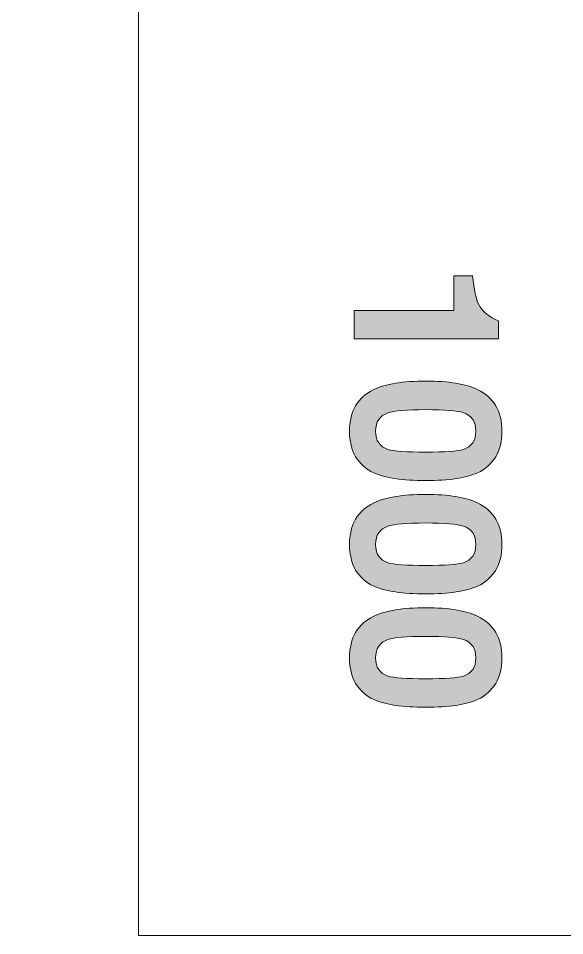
# Model space of a CAD drawing. Header units: inches. Extents: x 0.59 to 7.67, y -3.15 to -0.14.
# Drawn here: x 1.591 to 2.038, y -3.148 to -2.398 of the extents above; entities that cross this region are included whole.
import ezdxf

# ---------------------------------------------------------------- set-up
doc = ezdxf.new("R2010")
doc.units = ezdxf.units.IN
doc.header["$MEASUREMENT"] = 0
doc.layers.add('Layer 1', color=7, linetype='Continuous')

# ---------------------------------------------------------------- blocks, each defined once
blk = doc.blocks.new('block 2')
at = {"layer": 'Layer 1', "color": 240, "lineweight": 5, "true_color": 0xed1f24}
blk.add_lwpolyline([(1.6897, -3.1475), (2.5913, -3.1475), (2.5913, -0.1475), (1.6897, -0.1475)], dxfattribs=at)
blk = doc.blocks.new('block 33')
at = {"layer": 'Layer 1', "true_color": 0xed1f24}
h = blk.add_hatch(color=240, dxfattribs=at)
h.dxf.hatch_style = 2
edge = h.paths.add_edge_path()
edge.add_spline(control_points=[(1.86608, -2.65961), (1.86608, -2.65961), (1.86608, -2.63628), (1.86608, -2.63628), (1.86608, -2.63628), (1.94775, -2.63628), (1.94775, -2.63628), (1.94775, -2.63628), (1.94775, -2.60794), (1.94775, -2.60794), (1.94775, -2.60794), (1.96292, -2.60794), (1.96292, -2.60794), (1.96402, -2.61916), (1.96581, -2.62716), (1.96825, -2.63194), (1.97125, -2.6375), (1.97658, -2.64178), (1.98425, -2.64478), (1.98425, -2.64478), (1.98425, -2.65961), (1.98425, -2.65961), (1.98425, -2.65961), (1.86608, -2.65961), (1.86608, -2.65961)], knot_values=[0, 0, 0, 0, 1, 1, 1, 2, 2, 2, 3, 3, 3, 4, 4, 4, 5, 5, 5, 6, 6, 6, 7, 7, 7, 8, 8, 8, 8], degree=3, periodic=1)
h = blk.add_hatch(color=240, dxfattribs=at)
h.dxf.hatch_style = 2
edge = h.paths.add_edge_path()
edge.add_spline(control_points=[(1.92458, -2.77544), (1.90559, -2.77544), (1.89147, -2.77333), (1.88225, -2.7691), (1.86892, -2.76289), (1.86225, -2.75155), (1.86225, -2.73511), (1.86225, -2.71866), (1.86892, -2.70728), (1.88225, -2.70094), (1.89169, -2.69638), (1.9058, -2.69411), (1.92458, -2.69411), (1.94336, -2.69411), (1.95747, -2.69638), (1.96691, -2.70094), (1.98025, -2.70728), (1.98692, -2.71866), (1.98692, -2.73511), (1.98692, -2.75155), (1.98025, -2.76289), (1.96691, -2.7691), (1.95769, -2.77333), (1.94358, -2.77544), (1.92458, -2.77544)], knot_values=[0, 0, 0, 0, 1, 1, 1, 2, 2, 2, 3, 3, 3, 4, 4, 4, 5, 5, 5, 6, 6, 6, 7, 7, 7, 8, 8, 8, 8], degree=3, periodic=1)
edge = h.paths.add_edge_path()
edge.add_spline(control_points=[(1.92458, -2.75211), (1.94036, -2.75211), (1.95064, -2.75138), (1.95542, -2.74994), (1.96219, -2.74771), (1.96558, -2.74277), (1.96558, -2.73511), (1.96558, -2.72733), (1.96219, -2.72228), (1.95542, -2.71994), (1.95041, -2.71828), (1.94014, -2.71744), (1.92458, -2.71744), (1.90902, -2.71744), (1.89875, -2.71833), (1.89375, -2.72011), (1.88697, -2.72233), (1.88358, -2.72733), (1.88358, -2.73511), (1.88358, -2.74277), (1.88697, -2.74771), (1.89375, -2.74994), (1.89853, -2.75138), (1.90881, -2.75211), (1.92458, -2.75211)], knot_values=[0, 0, 0, 0, 1, 1, 1, 2, 2, 2, 3, 3, 3, 4, 4, 4, 5, 5, 5, 6, 6, 6, 7, 7, 7, 8, 8, 8, 8], degree=3, periodic=1)
h = blk.add_hatch(color=240, dxfattribs=at)
h.dxf.hatch_style = 2
edge = h.paths.add_edge_path()
edge.add_spline(control_points=[(1.92458, -2.8681), (1.90559, -2.8681), (1.89147, -2.86599), (1.88225, -2.86177), (1.86892, -2.85555), (1.86225, -2.84422), (1.86225, -2.82777), (1.86225, -2.81133), (1.86892, -2.79994), (1.88225, -2.79361), (1.89169, -2.78905), (1.9058, -2.78677), (1.92458, -2.78677), (1.94336, -2.78677), (1.95747, -2.78905), (1.96691, -2.79361), (1.98025, -2.79994), (1.98692, -2.81133), (1.98692, -2.82777), (1.98692, -2.84422), (1.98025, -2.85555), (1.96691, -2.86177), (1.95769, -2.86599), (1.94358, -2.8681), (1.92458, -2.8681)], knot_values=[0, 0, 0, 0, 1, 1, 1, 2, 2, 2, 3, 3, 3, 4, 4, 4, 5, 5, 5, 6, 6, 6, 7, 7, 7, 8, 8, 8, 8], degree=3, periodic=1)
edge = h.paths.add_edge_path()
edge.add_spline(control_points=[(1.92458, -2.84477), (1.94036, -2.84477), (1.95064, -2.84405), (1.95542, -2.8426), (1.96219, -2.84038), (1.96558, -2.83544), (1.96558, -2.82777), (1.96558, -2.81999), (1.96219, -2.81494), (1.95542, -2.81261), (1.95041, -2.81094), (1.94014, -2.81011), (1.92458, -2.81011), (1.90902, -2.81011), (1.89875, -2.81099), (1.89375, -2.81277), (1.88697, -2.815), (1.88358, -2.81999), (1.88358, -2.82777), (1.88358, -2.83544), (1.88697, -2.84038), (1.89375, -2.8426), (1.89853, -2.84405), (1.90881, -2.84477), (1.92458, -2.84477)], knot_values=[0, 0, 0, 0, 1, 1, 1, 2, 2, 2, 3, 3, 3, 4, 4, 4, 5, 5, 5, 6, 6, 6, 7, 7, 7, 8, 8, 8, 8], degree=3, periodic=1)
h = blk.add_hatch(color=240, dxfattribs=at)
h.dxf.hatch_style = 2
edge = h.paths.add_edge_path()
edge.add_spline(control_points=[(1.92458, -2.96077), (1.90559, -2.96077), (1.89147, -2.95867), (1.88225, -2.95444), (1.86892, -2.94822), (1.86225, -2.93689), (1.86225, -2.92044), (1.86225, -2.904), (1.86892, -2.89261), (1.88225, -2.88628), (1.89169, -2.88172), (1.9058, -2.87944), (1.92458, -2.87944), (1.94336, -2.87944), (1.95747, -2.88172), (1.96691, -2.88628), (1.98025, -2.89261), (1.98692, -2.904), (1.98692, -2.92044), (1.98692, -2.93689), (1.98025, -2.94822), (1.96691, -2.95444), (1.95769, -2.95867), (1.94358, -2.96077), (1.92458, -2.96077)], knot_values=[0, 0, 0, 0, 1, 1, 1, 2, 2, 2, 3, 3, 3, 4, 4, 4, 5, 5, 5, 6, 6, 6, 7, 7, 7, 8, 8, 8, 8], degree=3, periodic=1)
edge = h.paths.add_edge_path()
edge.add_spline(control_points=[(1.92458, -2.93745), (1.94036, -2.93745), (1.95064, -2.93672), (1.95542, -2.93528), (1.96219, -2.93305), (1.96558, -2.92811), (1.96558, -2.92044), (1.96558, -2.91267), (1.96219, -2.90761), (1.95542, -2.90528), (1.95041, -2.90361), (1.94014, -2.90278), (1.92458, -2.90278), (1.90902, -2.90278), (1.89875, -2.90367), (1.89375, -2.90544), (1.88697, -2.90767), (1.88358, -2.91267), (1.88358, -2.92044), (1.88358, -2.92811), (1.88697, -2.93305), (1.89375, -2.93528), (1.89853, -2.93672), (1.90881, -2.93745), (1.92458, -2.93745)], knot_values=[0, 0, 0, 0, 1, 1, 1, 2, 2, 2, 3, 3, 3, 4, 4, 4, 5, 5, 5, 6, 6, 6, 7, 7, 7, 8, 8, 8, 8], degree=3, periodic=1)
at = {"layer": 'Layer 1', "lineweight": 0}
for points in [[(1.86608, -2.65961), (1.86608, -2.65961), (1.86608, -2.63628), (1.86608, -2.63628), (1.86608, -2.63628), (1.94775, -2.63628), (1.94775, -2.63628), (1.94775, -2.63628), (1.94775, -2.60794), (1.94775, -2.60794), (1.94775, -2.60794), (1.96292, -2.60794), (1.96292, -2.60794), (1.96402, -2.61916), (1.96581, -2.62716), (1.96825, -2.63194), (1.97125, -2.6375), (1.97658, -2.64178), (1.98425, -2.64478), (1.98425, -2.64478), (1.98425, -2.65961), (1.98425, -2.65961), (1.98425, -2.65961), (1.86608, -2.65961), (1.86608, -2.65961)], [(1.92458, -2.77544), (1.90559, -2.77544), (1.89147, -2.77333), (1.88225, -2.7691), (1.86892, -2.76289), (1.86225, -2.75155), (1.86225, -2.73511), (1.86225, -2.71866), (1.86892, -2.70728), (1.88225, -2.70094), (1.89169, -2.69638), (1.9058, -2.69411), (1.92458, -2.69411), (1.94336, -2.69411), (1.95747, -2.69638), (1.96691, -2.70094), (1.98025, -2.70728), (1.98692, -2.71866), (1.98692, -2.73511), (1.98692, -2.75155), (1.98025, -2.76289), (1.96691, -2.7691), (1.95769, -2.77333), (1.94358, -2.77544), (1.92458, -2.77544)], [(1.92458, -2.75211), (1.94036, -2.75211), (1.95064, -2.75138), (1.95542, -2.74994), (1.96219, -2.74771), (1.96558, -2.74277), (1.96558, -2.73511), (1.96558, -2.72733), (1.96219, -2.72228), (1.95542, -2.71994), (1.95041, -2.71828), (1.94014, -2.71744), (1.92458, -2.71744), (1.90902, -2.71744), (1.89875, -2.71833), (1.89375, -2.72011), (1.88697, -2.72233), (1.88358, -2.72733), (1.88358, -2.73511), (1.88358, -2.74277), (1.88697, -2.74771), (1.89375, -2.74994), (1.89853, -2.75138), (1.90881, -2.75211), (1.92458, -2.75211)], [(1.92458, -2.8681), (1.90559, -2.8681), (1.89147, -2.86599), (1.88225, -2.86177), (1.86892, -2.85555), (1.86225, -2.84422), (1.86225, -2.82777), (1.86225, -2.81133), (1.86892, -2.79994), (1.88225, -2.79361), (1.89169, -2.78905), (1.9058, -2.78677), (1.92458, -2.78677), (1.94336, -2.78677), (1.95747, -2.78905), (1.96691, -2.79361), (1.98025, -2.79994), (1.98692, -2.81133), (1.98692, -2.82777), (1.98692, -2.84422), (1.98025, -2.85555), (1.96691, -2.86177), (1.95769, -2.86599), (1.94358, -2.8681), (1.92458, -2.8681)], [(1.92458, -2.84477), (1.94036, -2.84477), (1.95064, -2.84405), (1.95542, -2.8426), (1.96219, -2.84038), (1.96558, -2.83544), (1.96558, -2.82777), (1.96558, -2.81999), (1.96219, -2.81494), (1.95542, -2.81261), (1.95041, -2.81094), (1.94014, -2.81011), (1.92458, -2.81011), (1.90902, -2.81011), (1.89875, -2.81099), (1.89375, -2.81277), (1.88697, -2.815), (1.88358, -2.81999), (1.88358, -2.82777), (1.88358, -2.83544), (1.88697, -2.84038), (1.89375, -2.8426), (1.89853, -2.84405), (1.90881, -2.84477), (1.92458, -2.84477)], [(1.92458, -2.96077), (1.90559, -2.96077), (1.89147, -2.95867), (1.88225, -2.95444), (1.86892, -2.94822), (1.86225, -2.93689), (1.86225, -2.92044), (1.86225, -2.904), (1.86892, -2.89261), (1.88225, -2.88628), (1.89169, -2.88172), (1.9058, -2.87944), (1.92458, -2.87944), (1.94336, -2.87944), (1.95747, -2.88172), (1.96691, -2.88628), (1.98025, -2.89261), (1.98692, -2.904), (1.98692, -2.92044), (1.98692, -2.93689), (1.98025, -2.94822), (1.96691, -2.95444), (1.95769, -2.95867), (1.94358, -2.96077), (1.92458, -2.96077)], [(1.92458, -2.93745), (1.94036, -2.93745), (1.95064, -2.93672), (1.95542, -2.93528), (1.96219, -2.93305), (1.96558, -2.92811), (1.96558, -2.92044), (1.96558, -2.91267), (1.96219, -2.90761), (1.95542, -2.90528), (1.95041, -2.90361), (1.94014, -2.90278), (1.92458, -2.90278), (1.90902, -2.90278), (1.89875, -2.90367), (1.89375, -2.90544), (1.88697, -2.90767), (1.88358, -2.91267), (1.88358, -2.92044), (1.88358, -2.92811), (1.88697, -2.93305), (1.89375, -2.93528), (1.89853, -2.93672), (1.90881, -2.93745), (1.92458, -2.93745)]]:
    blk.add_open_spline(points, degree=3, knots=[0, 0, 0, 0, 1, 1, 1, 2, 2, 2, 3, 3, 3, 4, 4, 4, 5, 5, 5, 6, 6, 6, 7, 7, 7, 8, 8, 8, 8], dxfattribs=at)
blk = doc.blocks.new('block 31')
at = {"layer": 'Layer 1'}
blk.add_blockref('block 33', (0, 0), dxfattribs=at)
blk = doc.blocks.new('block 24')
at = {"layer": 'Layer 1'}
blk.add_blockref('block 31', (0, 0), dxfattribs=at)

msp = doc.modelspace()

# ---------------------------------------------------------------- linework, layer by layer
at = {"layer": 'Layer 1', "color": 240, "lineweight": 5, "true_color": 0xed1f24}
msp.add_lwpolyline([(1.49288, -3.1475), (1.49288, -1.81132), (1.6897, -1.81132), (1.6897, -3.1475)], dxfattribs=at)

# ---------------------------------------------------------------- block references
at = {"layer": 'Layer 1'}
for name in ['block 2', 'block 24']:
    msp.add_blockref(name, (0, 0), dxfattribs=at)

doc.saveas('drawing.dxf')
